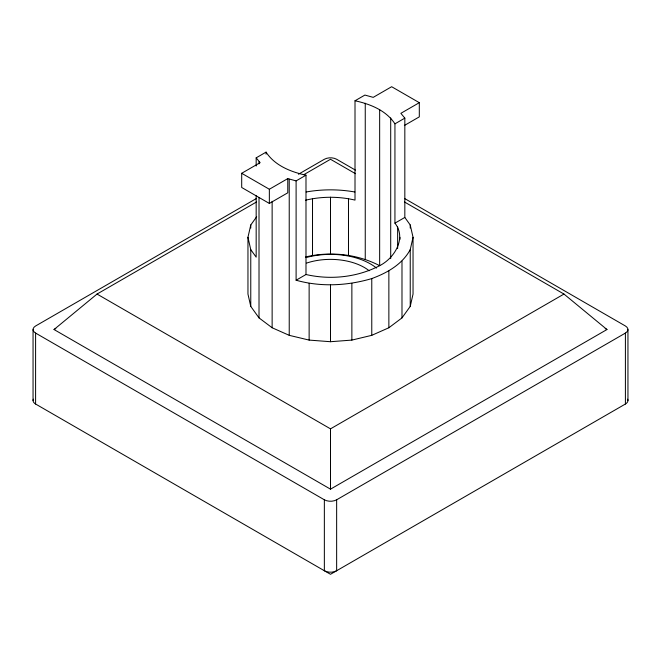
<?xml version="1.0" encoding="UTF-8"?>
<svg xmlns="http://www.w3.org/2000/svg" width="661" height="661" viewBox="0 0 661 661"><rect width="100%" height="100%" fill="white"/><g stroke="black" fill="none" stroke-linecap="round" stroke-linejoin="round"><path stroke-width="0.99" d="M404.383 125.483L419.305 116.865L419.305 102.678L400.872 113.32L404.829 118.129L404.829 217.444L410.233 224.971L413.042 237.307L413.042 294.062L410.233 306.398L401.987 317.891L388.866 327.757L371.771 335.334L351.867 340.093L330.5 341.712L309.133 340.093L289.229 335.334L272.134 327.757L259.013 317.891L250.767 306.398L247.958 294.062L247.958 237.307L250.767 224.971L256.658 216.758M305.605 200.192C321.692 196.325 338.911 196.309 355.007 200.101L355.007 100.778C370.094 103.984 386.239 110.437 394.939 123.838L394.939 223.154C406.829 238.125 394.468 258.22 379.654 265.681C357.237 277.347 330.517 280.148 305.993 274.513L296.103 280.223L296.103 180.899L305.993 175.19L305.993 274.513M410.233 306.398L410.233 249.643L413.042 237.307M296.103 280.223C320.783 287.188 347.314 285.816 371.771 278.578C387.073 272.927 402.21 264.466 410.233 249.643M404.458 201.969L563.965 294.062L606.972 329.533L330.5 489.157L54.028 329.533L97.035 294.062L256.542 201.969M256.171 166.035L256.171 157.847L266.061 152.137C274.761 165.531 290.906 171.984 305.993 175.19M355.007 100.778L364.897 95.068L373.225 97.357L391.651 86.715L419.305 102.678M296.103 180.899L287.775 178.61L287.775 192.805L269.349 203.439L241.695 187.484L241.695 173.289L260.128 162.647L256.171 157.847M241.695 173.289L269.349 189.253L287.775 178.61M256.41 198.498L35.595 325.989A8.692 5.015 0 0 0 35.595 333.078L35.595 404.02L330.5 574.285L625.405 404.02A8.692 5.015 0 0 0 627.653 399.178M298.433 174.24L324.353 159.268A8.692 5.015 0 0 1 336.647 159.268L355.42 170.108M303.771 174.702L330.5 159.268L355.453 173.678M394.939 123.838L404.829 118.129M54.028 329.533L55.813 328.5M394.939 223.154L404.829 217.444M97.035 294.062L330.5 428.849L563.965 294.062M35.595 333.078L324.353 499.79A8.692 5.015 0 0 0 336.647 499.79L625.405 333.078A8.692 5.015 0 0 0 625.405 325.989L404.59 198.498M306.15 191.987C322.18 189.137 338.845 189.137 354.874 191.996M305.605 256.947C330.236 251.18 357.122 253.964 379.654 265.681L379.654 109.61M605.187 328.5L606.972 329.533M247.958 237.307L250.767 249.643L256.171 257.162L256.171 195.73M627.95 329.533L627.95 400.475M625.405 333.078L625.405 404.02M410.233 224.971L410.233 228.07M401.987 261.136L401.987 317.891M400.012 237.307L400.012 239.373M397.641 226.921L397.641 248.586M390.701 117.922L390.701 258.591M388.866 271.002L388.866 327.757M371.771 278.578L371.771 335.334M365.252 103.232L365.252 259.302M351.867 283.338L351.867 340.093M348.487 198.54L348.487 255.295M336.647 499.79L336.647 570.74A8.692 5.015 0 0 1 324.353 570.74L324.353 499.79M330.5 197.176L330.5 253.931M330.5 284.965L330.5 341.712M330.5 428.849L330.5 489.157M312.513 198.54L312.513 255.295M309.133 283.338L309.133 340.093M289.229 179.255L289.229 335.334M272.134 201.291L272.134 327.757M269.349 189.253L269.349 203.439M266.061 152.137L266.061 154.178M259.013 161.813L259.013 163.87M259.013 197.755L259.013 317.891M250.767 224.971L250.767 228.07M250.767 249.643L250.767 306.398M33.05 329.533L33.05 400.475M35.595 404.02A8.692 5.015 0 0 1 33.347 399.178M305.985 257.592A56.474 32.604 0 0 1 376.514 268.06M306.605 263.07A47.79 27.588 0 0 1 369.169 270.754"/></g></svg>
